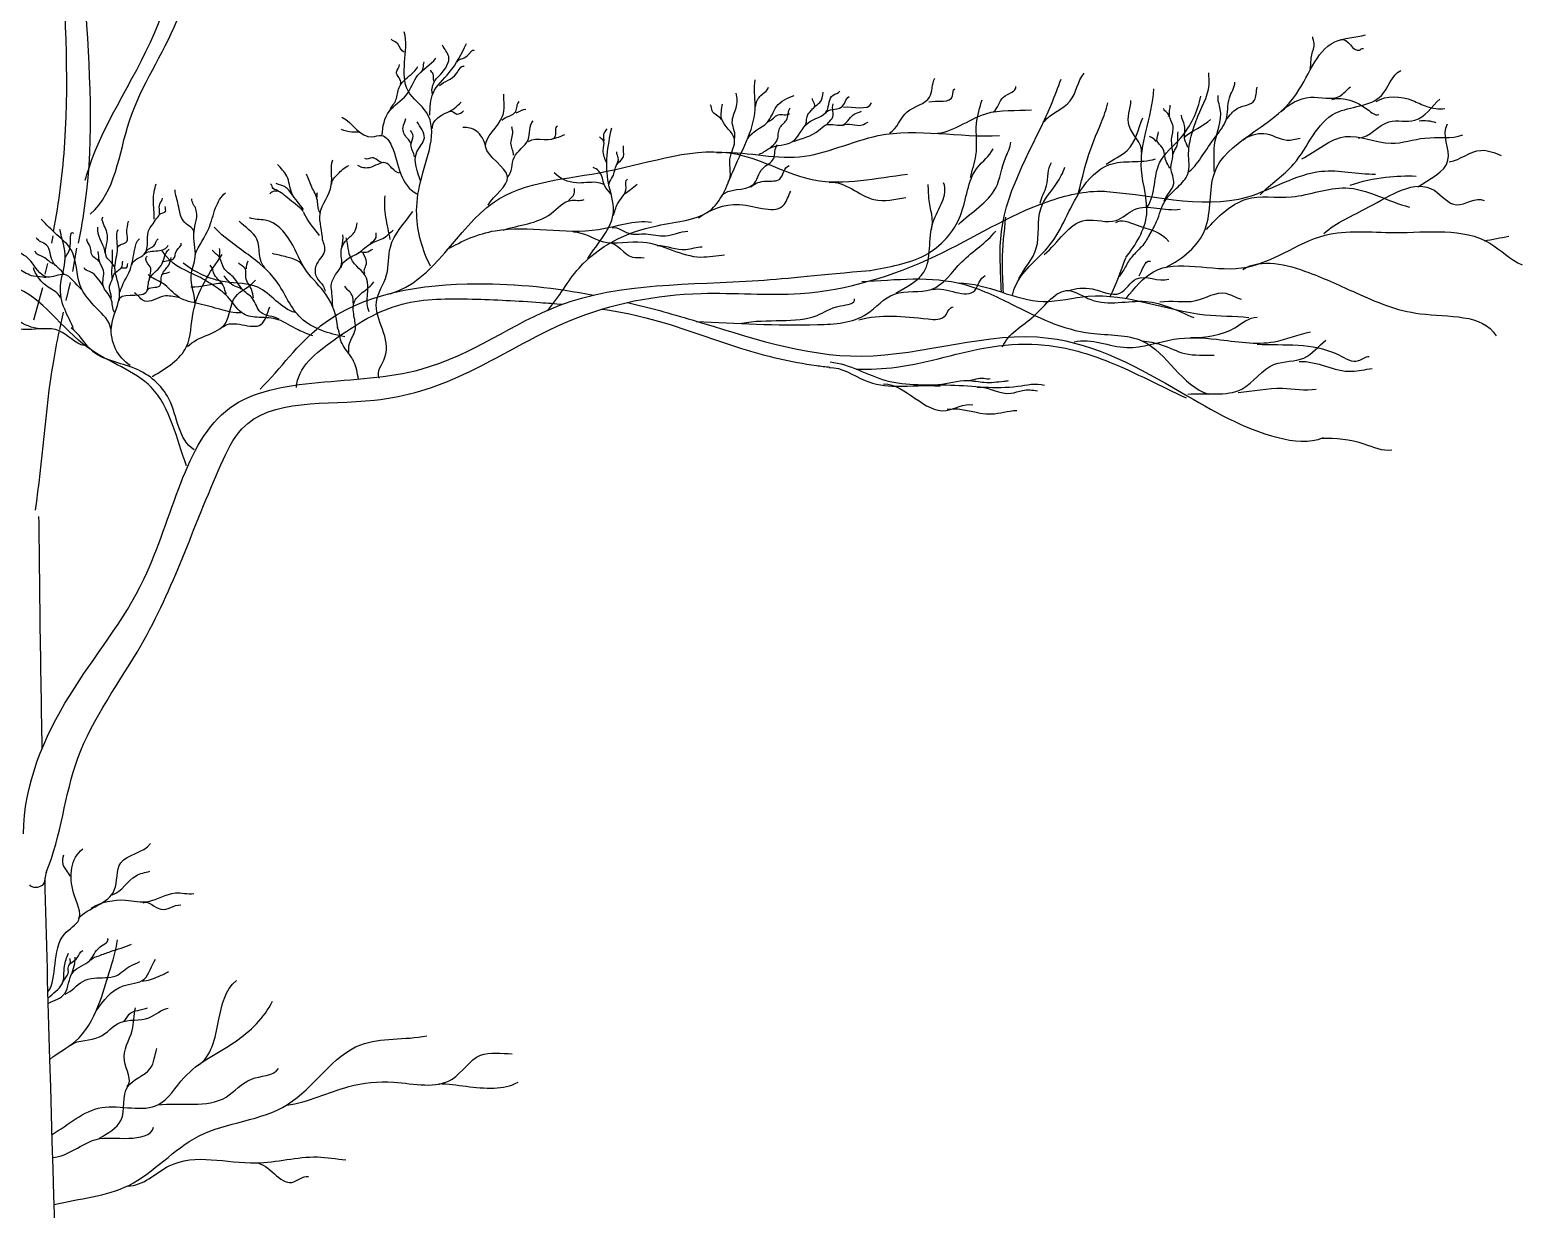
# Model space of a CAD drawing. Header units: millimetres. Extents: x 61831 to 121408, y 302 to 24841.
# Drawn here: x 99054 to 100884, y 16742 to 18189 of the extents above; entities that cross this region are included whole.
import ezdxf

# ---------------------------------------------------------------- set-up
doc = ezdxf.new("R2010")
doc.units = ezdxf.units.MM

# ---------------------------------------------------------------- blocks, each defined once
blk = doc.blocks.new('A$C61CF0075')
at = {"color": 72}
for p, q in [((1788, 3944.5), (1786.4, 3935.5)), ((1812.8, 3900.9), (1817.6, 3929.6)), ((1781.6, 3910.7), (1778.4, 3897.4)), ((1775.2, 3880.9), (1764.3, 3840.9)), ((1804.5, 3865.2), (1809.8, 3887.3)), ((1796.5, 3829.5), (1801, 3851))]:
    blk.add_line(p, q, dxfattribs=at)
at = {"color": 46}
for points, knots in [([(1788.9, 3949.9), (1795.8, 3986.1), (1810.9, 4106.4), (1797.8, 4300.6), (1788.4, 4505.2), (1803.8, 4676.9), (1825.9, 4836.5), (1902, 4968.2), (1948.2, 5095.7), (1927.5, 5207.2), (2011.1, 5275.2), (2102.5, 5299.8), (2154.9, 5387.7), (2181.5, 5470.6), (2233.5, 5500.6), (2256.9, 5506.1)], [0.1620426, 0.1620426, 0.1620426, 0.1620426, 0.2135281, 0.3309947, 0.4331658, 0.4991803, 0.5723292, 0.6554691, 0.709147, 0.761061, 0.796672, 0.846906, 0.8892534, 0.9322249, 0.9658864, 0.9658864, 0.9658864, 0.9658864]), ([(1819.6, 3935.4), (1822.8, 3951.8), (1840.1, 4049.9), (1818.2, 4375.9), (1796.3, 4771), (1962.9, 5063.9), (1936.4, 5218.8), (2004.7, 5254.7), (2026, 5270.9)], [0.1546887, 0.1546887, 0.1546887, 0.1546887, 0.1781724, 0.2945806, 0.6100233, 0.701608, 0.7600718, 0.7974916, 0.7974916, 0.7974916, 0.7974916]), ([(1827.9, 4013), (1829.2, 4017.7), (1848.9, 4084), (1942.9, 4209), (1960.3, 4492.7), (2252.6, 4626.7), (2355.3, 4814.6), (2431.3, 4861.1)], [0.1369329, 0.1369329, 0.1369329, 0.1369329, 0.1438395, 0.2359644, 0.347368, 0.5096642, 0.6342335, 0.6342335, 0.6342335, 0.6342335]), ([(1752.2, 3210.7), (1752.2, 3270.4), (1801, 3385.5), (1924.3, 3528), (1964.9, 3790.2), (2237.2, 3746.9), (2419.4, 3890.3), (2609.5, 3882.5), (2729.4, 3897), (2791, 3902.1)], [0, 0, 0, 0, 0.0833927, 0.1627463, 0.271602, 0.3834397, 0.4705977, 0.5850948, 0.6374995, 0.6374995, 0.6374995, 0.6374995]), ([(1766.7, 3607.7), (1775.9, 3667.8), (1779.3, 3742), (1793.4, 3814.9), (1796.1, 3827.8)], [0, 0, 0, 0, 0.0850764, 0.1034835, 0.1034835, 0.1034835, 0.1034835]), ([(1775.1, 3315.6), (1774.1, 3371.1), (1772.5, 3466), (1771.6, 3560.6), (1771.1, 3600)], [1.5449785, 1.5449785, 1.5449785, 1.5449785, 1.6225281, 1.6778415, 1.6778415, 1.6778415, 1.6778415]), ([(1796.3, 1576.4), (1796.3, 1579), (1797.6, 1675), (1812.2, 2127.3), (1791.9, 2651), (1780.3, 3082.3), (1778.5, 3156.7)], [0.7345625, 0.7345625, 0.7345625, 0.7345625, 0.7382272, 0.8687991, 1.3669181, 1.4709186, 1.4709186, 1.4709186, 1.4709186])]:
    blk.add_open_spline(points, degree=3, knots=knots, dxfattribs=at)
for points, start_tangent, end_tangent in [([(1834, 3971.2), (1882.1, 4085.6), (1940.1, 4208.3), (1970, 4326), (1999.9, 4427.2), (2092.8, 4530), (2205.6, 4616.2), (2278.5, 4692.5), (2351.5, 4777), (2388, 4821.8), (2432.8, 4853.3), (2567.2, 4884.8), (2630.2, 4901.4)], (0.757135, 0.653258), (0.999941, 0.010876)), ([(1780, 3163.4), (1818.8, 3303.6), (1896.4, 3442.1), (1994.2, 3663.5), (2020.1, 3707.8), (2182.6, 3742.9), (2291.5, 3774.3), (2422.6, 3840.7), (2583.3, 3873.9), (2705.1, 3873.9), (2871.3, 3920.1), (3007.9, 3986.5), (3078.1, 3999.4)], (0.382257, 0.924056), (0.999511, -0.031277))]:
    blk.add_spline(points, degree=3, dxfattribs=dict(at, start_tangent=start_tangent, end_tangent=end_tangent))
at = {"color": 72}
for points, start_tangent, end_tangent in [([(2251.4, 3907.2), (2234.4, 3970.7), (2239.1, 4010.9), (2246.5, 4096), (2223.9, 4122.6), (2219.1, 4194.9)], (-0.458329, 0.888782), (-0.263227, 0.964734)), ([(2219, 4170.2), (2211.1, 4180.2), (2203, 4186)], (-0.962274, 0.272084), (-0.698161, 0.71594)), ([(2253.5, 4119.4), (2256.8, 4134.9), (2264, 4143.2), (2273.7, 4164.7), (2266.2, 4178.6)], (-0.201912, 0.979404), (-0.399335, 0.916805)), ([(2283.9, 4157.8), (2296.5, 4165.4), (2305, 4172.1)], (0.320093, 0.947386), (0.819048, -0.573725)), ([(3153.7, 3906.3), (3201.5, 3952.7), (3212.9, 4021.6), (3310.3, 4114.2), (3360.5, 4182.5), (3398.5, 4191.1)], (0.904805, 0.425826), (0.969082, 0.24674)), ([(3330.5, 4149.9), (3332.4, 4166.7), (3335.3, 4180.8), (3333.5, 4188.9)], (0.188789, 0.982018), (-0.097209, 0.995264)), ([(3368, 4185.7), (3390.8, 4172.6), (3395.7, 4174.7)], (0.960922, 0.27682), (0.996148, -0.087683)), ([(2192, 4068.6), (2200.5, 4097.3), (2221.8, 4117.7), (2235.8, 4141.6), (2257.8, 4162.5)], (0.068764, 0.997633), (0.579837, 0.814732)), ([(2239, 4144.5), (2243.6, 4158.1)], (0.810599, 0.585602), (0.284775, 0.958594)), ([(2202, 4099.7), (2209, 4111.4), (2212.8, 4126.6), (2227.5, 4142.8), (2235.7, 4152.3)], (0.450145, 0.892956), (0.429125, 0.903245)), ([(2214.5, 4131.5), (2209.6, 4145.5), (2213.5, 4154.7)], (0.432287, 0.901736), (0.009663, 0.999953)), ([(2255.3, 4134.6), (2254.8, 4142.9), (2251.5, 4148)], (-0.261176, 0.965291), (-0.25611, 0.966648)), ([(2262.3, 4128.9), (2283.3, 4143.8), (2292.6, 4152.8)], (0.710264, 0.703935), (0.94249, -0.334234)), ([(2814.4, 4070.4), (2836.1, 4096.8), (2863.5, 4114.7), (2870.1, 4138.3)], (0.866521, 0.499141), (0.507265, 0.86179)), ([(3004, 4084.7), (3036, 4110.2), (3053.1, 4144.1)], (0.59962, 0.800285), (0.651025, 0.759056)), ([(3133.1, 3944.8), (3142.1, 3962.2), (3152.6, 3987.7), (3168.4, 4004.9), (3180.4, 4020.7), (3181.3, 4045.9), (3185.2, 4069.6), (3192.8, 4091.5), (3206.6, 4135.6), (3206.3, 4144.5)], (0.445012, 0.895524), (0.111872, 0.993723)), ([(3269.1, 3995), (3310.3, 4032.8), (3361.8, 4095.4), (3417.8, 4116.9), (3441.6, 4147.5)], (0.687976, 0.725734), (0.899367, 0.437195)), ([(2395.3, 3853.1), (2433.6, 3905.1), (2529.3, 3957), (2596.3, 3977.5), (2623.7, 4026.7), (2649.7, 4104.6), (2649.7, 4136.1)], (0.646783, 0.762674), (0.207276, 0.978282)), ([(2624.2, 4063.3), (2621.6, 4084), (2626.2, 4101.6), (2626.2, 4119.8)], (0.34548, 0.938426), (-0.30993, 0.95076)), ([(2649.9, 4103.1), (2655.5, 4115.8), (2666.1, 4126.9)], (0.186213, 0.982509), (0.300684, 0.953724)), ([(2654.5, 4045), (2666.8, 4051.9), (2695.5, 4060.4), (2714.7, 4083.3), (2737.6, 4098.2), (2745.1, 4117.4), (2753.6, 4122.2)], (0.973078, 0.230478), (0.544094, 0.839024)), ([(2722.2, 4102.5), (2729.1, 4108.3), (2733, 4120.9)], (0.581936, 0.813234), (0.189483, 0.981884)), ([(2862.6, 4109.1), (2891.8, 4116.6), (2894.6, 4125.1)], (0.977667, 0.210159), (0.927305, 0.374307)), ([(2941.8, 4096.8), (2954.1, 4114.7), (2969.2, 4128)], (0.846348, 0.532631), (-0.218758, 0.975779)), ([(3104.3, 3918), (3129.9, 3970.8), (3123.5, 4025.4), (3128.8, 4072.4), (3138.5, 4125.1)], (0.614621, 0.788823), (0.027367, 0.999625)), ([(3182, 4023.7), (3198.1, 4042.8), (3214, 4065.7), (3227.2, 4087), (3231.4, 4113.8), (3238.1, 4133.3)], (0.794337, 0.607477), (0.038116, 0.999273)), ([(3227.9, 4087.6), (3240.7, 4100.7), (3262.2, 4111), (3265.3, 4127.1)], (0.65807, 0.752956), (0.248158, 0.96872)), ([(3295, 4097.2), (3330.8, 4114.7), (3366.7, 4116.1), (3379.8, 4127.6)], (0.7352, 0.67785), (0.782015, 0.623259)), ([(2253.7, 4076.5), (2262.2, 4090.9), (2280.8, 4101.2), (2288.8, 4108.5)], (-0.127706, 0.991812), (0.784837, 0.619702)), ([(2321.9, 3982.2), (2345.8, 4016.7), (2318.9, 4054.1), (2339.8, 4091.5), (2341.3, 4118.5)], (0.503392, 0.864058), (0.030741, 0.999527)), ([(2338.7, 4086.5), (2355.9, 4097.3), (2360.3, 4109.4)], (0.707331, 0.706882), (0.810808, 0.585312)), ([(2608.5, 4087.5), (2596.9, 4098.1), (2594.9, 4105.2)], (-0.574052, 0.818819), (-0.658641, 0.752457)), ([(2616.6, 4010.8), (2618.6, 4038.5), (2624.2, 4063.3), (2608.5, 4088.5), (2609.5, 4106.2)], (0.562446, 0.826834), (0.115766, 0.993277)), ([(2641, 4064), (2664.3, 4083.6), (2675.9, 4103.3), (2697.4, 4116.7)], (0.392834, 0.919609), (0.954523, 0.298138)), ([(2668.1, 4052.7), (2676.8, 4062.6), (2679.5, 4076.4), (2687.9, 4086.6), (2692.7, 4101.6)], (0.752808, 0.65824), (0.646627, 0.762806)), ([(2711.6, 4081.5), (2714.3, 4093.5), (2722.5, 4106.8), (2719.8, 4113.1)], (0.389582, 0.920992), (0.311081, 0.950384)), ([(2736.5, 4095), (2755.2, 4102.5), (2764.8, 4115.8)], (0.325126, 0.945671), (0.821198, 0.570644)), ([(2738.1, 4081.2), (2744, 4088.7), (2745.1, 4106.8)], (0.384774, 0.923011), (0.266922, 0.963718)), ([(2757.8, 4102.5), (2792.5, 4107.8)], (0.984803, 0.173676), (0.375953, 0.926639)), ([(2913.9, 4016), (2920.5, 4043.3), (2921.2, 4082.3), (2927.9, 4111.7)], (0.176905, 0.984228), (0.267939, 0.963436)), ([(3045.8, 3996.5), (3057.1, 4039), (3074.1, 4083.4), (3082.1, 4107.7)], (0.287967, 0.95764), (0.181987, 0.983301)), ([(3123.4, 4046.7), (3108.3, 4079.7), (3110.6, 4110.8)], (0.170998, 0.985271), (0.045946, 0.998944)), ([(3131, 3980.7), (3145.8, 4034.2), (3171.9, 4065), (3196.4, 4116.1)], (0.560837, 0.827926), (0.216851, 0.976205)), ([(3156.6, 4091.2), (3150.7, 4100.7)], (0.441061, 0.897477), (-0.282115, 0.95938)), ([(3151.2, 3987.2), (3163.1, 4008.7), (3159.7, 4028.1), (3161.9, 4042.4), (3160.5, 4063.5), (3162.2, 4079.1), (3157.9, 4091.7), (3158.8, 4104.9)], (0.315294, 0.948994), (0.027223, 0.999629)), ([(3212.6, 4023.4), (3213, 4055.7), (3220.2, 4100.2), (3217.7, 4116.7)], (0.075859, 0.997119), (0.199794, 0.979838)), ([(3356.9, 4112.1), (3400.9, 4099.6), (3414.6, 4093.5)], (0.976445, 0.215768), (0.938973, 0.343991)), ([(3389.8, 4064.6), (3427.1, 4084.4), (3458.8, 4086.4), (3489.5, 4112.5)], (0.998435, 0.055932), (0.735629, 0.677385)), ([(3411.2, 4109.5), (3456, 4110.7), (3473.6, 4103.2), (3495.5, 4100.7)], (0.840653, 0.541575), (0.990866, 0.134848)), ([(2142.5, 4090.2), (2179.6, 4066.1), (2191.6, 4067.8), (2203.7, 4054.9), (2214.9, 4020.4), (2234.7, 3996.3)], (0.904046, -0.427435), (0.906263, -0.422713)), ([(2227.8, 4056.6), (2223, 4064), (2217.7, 4077.8), (2220.9, 4088.7)], (-0.011237, 0.999937), (0.045928, 0.998945)), ([(2239.3, 4011.4), (2234.6, 4047.5), (2243.8, 4064.7), (2235.1, 4084.6)], (-0.300643, 0.953737), (-0.475049, 0.879959)), ([(2275, 4097.6), (2283.8, 4094.1), (2292, 4097.9)], (0.968841, 0.247684), (0.827094, 0.562063)), ([(2345.7, 4016.7), (2353.9, 4040.8), (2371.1, 4062.4), (2377.4, 4085.9)], (0.767677, 0.640837), (0.701828, 0.712346)), ([(2356.5, 4095.4), (2368.5, 4099.9)], (0.938921, 0.344134), (0.992482, -0.122394)), ([(2666.1, 4085), (2677.7, 4093), (2691.8, 4094.6)], (0.978874, 0.204466), (0.783956, 0.620816)), ([(2697.1, 4060.4), (2727.5, 4073.8), (2736.5, 4080.7), (2758.4, 4081.2), (2771.7, 4094.5), (2780.2, 4097.7)], (0.923039, 0.384706), (0.803738, 0.594984)), ([(2756.8, 4080.1), (2780.7, 4080.7), (2788.2, 4083.9)], (0.829107, 0.559089), (0.970161, 0.242463)), ([(2868.9, 4070.3), (2932.4, 4094.5), (2988.4, 4099.1)], (0.999969, -0.007878), (0.99775, 0.067039)), ([(3080.2, 4032.4), (3106.1, 4049.4), (3125.2, 4089.6)], (0.781843, 0.623475), (0.38275, 0.923852)), ([(3180.2, 4053), (3176.8, 4062.3), (3176.3, 4080.1), (3172.6, 4092.5)], (-0.187607, 0.982244), (0.004213, 0.999991)), ([(3175.7, 4065.8), (3208.2, 4087.2)], (0.777914, 0.628371), (0.761134, 0.648594)), ([(3464.3, 4085.8), (3484.4, 4083.5)], (0.995175, 0.09812), (0.912319, -0.409479)), ([(2163.9, 4071.6), (2154.8, 4072), (2142, 4074.9)], (-0.984792, 0.173735), (-0.958318, 0.285703)), ([(2231.7, 4041.7), (2227.4, 4056.3), (2230, 4067.3), (2227, 4073.9)], (-0.003831, 0.999993), (-0.453845, 0.891081)), ([(2319, 4055.4), (2307.6, 4073.2), (2291.1, 4077.7)], (-0.321191, 0.947014), (-0.99881, -0.048765)), ([(2353.3, 4043.4), (2350.1, 4058.6), (2352, 4074.5), (2351.4, 4078.9)], (-0.048459, 0.998825), (0.359874, 0.933001)), ([(2371.7, 4060.5), (2404.8, 4067.5), (2407.3, 4079.6)], (0.769136, 0.639086), (0.889875, 0.456204)), ([(2400.3, 4063.1), (2416.2, 4068.8)], (0.927697, 0.373334), (0.913882, 0.405979)), ([(2444.3, 3916.6), (2475.9, 3975.2), (2469.7, 4009.1), (2473.6, 4077)], (0.521026, 0.853541), (0.211111, 0.977462)), ([(2467.3, 4034.4), (2463.2, 4049.4), (2463.6, 4060.9), (2458.6, 4066.2)], (-0.379463, 0.925207), (-0.642428, 0.766346)), ([(2463.9, 4060), (2463.9, 4068.4), (2468.2, 4075.9)], (0.380363, 0.924837), (0.632155, 0.774842)), ([(2602, 4046.7), (2703.9, 4041.5), (2800.6, 4067.6), (2949.5, 4067.6)], (0.996867, 0.079097), (0.998528, 0.054237)), ([(3141.7, 4060.5), (3133.5, 4066.5)], (-0.705068, 0.709139), (-0.931638, 0.363387)), ([(3158.3, 4027.6), (3153.6, 4036.4), (3149.1, 4052.7), (3142.5, 4061.7), (3144.3, 4072.3)], (-0.415733, 0.909487), (-0.07039, 0.99752)), ([(3162.9, 4045.4), (3166.3, 4053.3), (3168.4, 4072.1)], (-0.128492, 0.991711), (0.097364, 0.995249)), ([(3248.1, 4062.6), (3273.5, 4070.3), (3301.8, 4062.2), (3318.3, 4064.4)], (0.845655, 0.533729), (0.977095, 0.212803)), ([(3320.3, 4039.1), (3373.3, 4066.4), (3429.7, 4058.2), (3471.1, 4064.6), (3517.8, 4068.6)], (0.893244, 0.449572), (0.933918, 0.357487)), ([(3462.6, 4004.6), (3499.5, 4037.4), (3499, 4081.9)], (0.820683, 0.571384), (0.526185, 0.85037)), ([(2202, 3873.6), (2328.7, 3985.5), (2467.8, 4023.8), (2627.8, 4044.7), (2721.7, 4013.4), (2836.5, 4020.3)], (0.961102, 0.276192), (0.99284, 0.119451)), ([(2470.4, 4007.9), (2474.8, 4017), (2480.1, 4032.2), (2487.9, 4041.6), (2488.2, 4055)], (0, 1), (0.215647, 0.976471)), ([(2479.2, 4031), (2481.7, 4040.4), (2479.8, 4047.8)], (0.452246, 0.891893), (0.205968, 0.978559)), ([(2608, 3993.1), (2646.9, 4007.3), (2659, 4027.4), (2672.1, 4039.1), (2677.2, 4056.2)], (0.556956, 0.830542), (0.75645, 0.654051)), ([(2790.4, 3901.9), (2858.1, 3921), (2901.5, 3969.6), (2922.4, 4028.6), (2941.5, 4051.2)], (0.978365, 0.206884), (0.432059, 0.901845)), ([(2899.1, 3958.6), (2944.8, 4003.5), (2956.6, 4040.3), (2963.2, 4059.4)], (0.707251, 0.706962), (0.045455, 0.998966)), ([(3501.1, 4035.4), (3539.7, 4049.5), (3564.9, 4043)], (0.98723, 0.159301), (0.911521, -0.411253)), ([(2095.4, 3976.8), (2081.2, 3996.9), (2075.1, 4017.9), (2063.8, 4032.1)], (-0.489845, 0.871809), (-0.643747, 0.765238)), ([(2119, 3939.5), (2116, 3971.6), (2129.7, 4006.8), (2131.6, 4037.8)], (-0.018408, 0.999831), (0.378543, 0.925584)), ([(2130.3, 4008.2), (2137.5, 4020.1), (2151.2, 4030.9)], (-0.054946, 0.998489), (0.940439, 0.339963)), ([(2213.2, 4021.3), (2195.9, 4034.2), (2176.1, 4028.2), (2162.3, 4030.8)], (-0.978568, 0.205924), (-0.84811, 0.52982)), ([(2193.3, 4034.2), (2179.6, 4040.3), (2170.9, 4039.4)], (-0.996839, 0.079453), (-0.804345, 0.594162)), ([(2472.6, 3996.1), (2464.8, 4006.3), (2462, 4016.6), (2450.8, 4028.5)], (-0.530067, 0.847956), (-0.968816, 0.247781)), ([(2644.4, 4004.7), (2663.1, 4011.8), (2679.7, 4014.3), (2691.3, 4031)], (0.714384, 0.699754), (0.947013, 0.321197)), ([(2965.1, 3871.8), (2969.6, 3884.6), (3010.8, 3933), (3048.8, 4000.2), (3084.2, 4032), (3140.6, 4038.9)], (0.231047, 0.972943), (0.95617, 0.292812)), ([(2973.1, 3892.2), (2994.5, 3929.5), (2999.9, 3977.9), (3019.3, 4008.8), (3029.5, 4028.9)], (0.474194, 0.88042), (0.29962, 0.954058)), ([(2999.4, 3984.6), (3007.1, 4006.2), (3013, 4034.7)], (0.134111, 0.990966), (0.538505, 0.842622)), ([(2115.9, 3973.1), (2112.6, 3987.9), (2105.7, 4004.5), (2099.2, 4020.3)], (-0.613066, 0.790032), (-0.444059, 0.895997)), ([(2463.9, 4007.6), (2454.8, 4010.1), (2430.5, 4009.5), (2403, 4021.9)], (-0.868662, 0.495405), (-0.680547, 0.732704)), ([(2475.2, 3969.2), (2480.8, 3983.9), (2491.2, 4003.9), (2492.9, 4014.3)], (0.470896, 0.882189), (0.909967, 0.41468)), ([(2740.5, 4010.1), (2795.3, 3989.2), (2834.5, 3991.8)], (0.992594, 0.121482), (0.985678, 0.168641)), ([(2822.4, 3874.5), (2856.4, 3900), (2868.1, 3961.7), (2880.8, 4009.5)], (0.871668, 0.490096), (-0.388253, 0.921553)), ([(3069.6, 3999.5), (3253.9, 3992.5), (3344.4, 4023.8), (3410.5, 4020.3)], (0.999407, -0.034447), (0.999973, -0.007302)), ([(3347, 3947.4), (3402.4, 3980), (3482.4, 4000.5), (3510, 3982.6), (3543.9, 3988)], (0.750958, 0.66035), (0.896153, -0.443745)), ([(3379.5, 4006.6), (3423.2, 4016.4), (3460.3, 4017.8)], (0.930156, 0.367165), (0.997406, -0.071976)), ([(1912.5, 3965), (1911.5, 3988.1), (1914.9, 4008.3)], (0.042994, 0.999075), (0.33372, 0.942672)), ([(1913.3, 3962.4), (1918.1, 3969.1), (1919.2, 3983.5), (1922.5, 3991)], (0.094857, 0.995491), (-0.028179, 0.999603)), ([(1961.2, 3947.5), (1949.9, 3961.1), (1942, 3982.7), (1938.1, 4000.9)], (0.206739, 0.978396), (-0.039206, 0.999231)), ([(1962.7, 3921.7), (1979.4, 3953.7), (1987.7, 3978.8), (2000, 3997.5)], (0.356135, 0.934435), (0.771095, 0.63672)), ([(2095.1, 3975), (2075.6, 3991.5), (2059.9, 3999.5), (2054.3, 3996.1)], (-0.666238, 0.745739), (-0.500275, -0.865866)), ([(2065.4, 3998.8), (2058.5, 4002.7), (2055.1, 4008.3)], (-0.595529, 0.803334), (-0.821535, 0.570158)), ([(2081.9, 3994.7), (2072.9, 4004.6), (2062, 4008.7)], (-0.581166, 0.813785), (-0.915974, 0.401238)), ([(2112.2, 3991.8), (2112.9, 3997.9)], (0.082997, 0.99655), (0.539379, 0.842063)), ([(2201.9, 3939.9), (2196.6, 3967.4), (2195.8, 3993.7)], (-0.160673, 0.987008), (0.135045, 0.99084)), ([(2420.5, 3987.3), (2428.1, 3998.3), (2428.1, 4002.6)], (0.615305, 0.788289), (0.137267, 0.990534)), ([(2489.9, 3996.7), (2496.8, 4001.6), (2504.7, 4008.1)], (0.789799, 0.613366), (0.802127, 0.597154)), ([(2579.9, 3966.6), (2630.5, 3983), (2685.2, 3983), (2693.4, 3999.4)], (0.826911, 0.562332), (0.514674, 0.857386)), ([(2866, 3952.1), (2862.8, 3990.4), (2861.7, 4007.4)], (0.275376, 0.961337), (-0.138764, 0.990325)), ([(3203.3, 3952.5), (3251.8, 3989.5), (3307.7, 3992.5), (3373.7, 4003.5), (3452.4, 3979.9)], (0.670398, 0.742002), (0.971101, -0.238669)), ([(1919.2, 3970.6), (1925.9, 3973.9), (1925.9, 3980.6)], (0.141476, 0.989942), (-0.051682, 0.998664)), ([(1962.7, 3859.8), (1957.7, 3895.7), (1962.7, 3918.8), (1961.2, 3949.3), (1963.6, 3977.3), (1958.7, 3990.1)], (0.006293, 0.99998), (0.075581, 0.99714)), ([(2188.5, 3770.1), (2195.4, 3795.5), (2185, 3863.4), (2197.5, 3896.6), (2202.1, 3930.8), (2229.5, 3974.6)], (-0.469074, 0.883159), (0.555826, 0.831299)), ([(2340.5, 3951.6), (2399.2, 3972), (2423, 3988.1), (2440, 3989)], (0.945877, 0.324527), (0.941252, 0.337705)), ([(3004.2, 3921.8), (3055.3, 3963.7), (3092.4, 3963.5), (3115.1, 3976.9), (3170.8, 3977.2)], (0.782026, 0.623246), (0.988247, 0.152864)), ([(1822.9, 3879.2), (1801.9, 3897), (1781.6, 3893.8), (1758, 3916.7), (1734.5, 3932), (1724.3, 3955.5)], (-0.791589, 0.611054), (-0.041665, 0.999132)), ([(1859.2, 3830.2), (1842, 3855.6), (1821.7, 3883.6), (1810.8, 3926.9), (1793, 3946), (1773.9, 3965.1)], (-0.1367, 0.990612), (-0.684102, 0.729386)), ([(1852.5, 3922.5), (1843.3, 3951.1), (1843.3, 3955.3)], (-0.022482, 0.999747), (-0.034463, 0.999406)), ([(1864.1, 3905.5), (1854.1, 3918.6), (1855.2, 3943.3), (1850.2, 3959.2), (1849.8, 3967.3)], (-0.266445, 0.96385), (0.894504, 0.44706)), ([(1867.6, 3929.8), (1878.8, 3937.6), (1878.8, 3948.8), (1880.7, 3962.6)], (0.095121, 0.995466), (0.054013, 0.99854)), ([(1884.8, 3909), (1900.2, 3922), (1907.5, 3954.8), (1913, 3963.9)], (0.17357, 0.984822), (-0.058746, 0.998273)), ([(2146.2, 3820.6), (2092.6, 3843.5), (2062.1, 3889.2), (2027.6, 3921.5), (1986, 3955.4)], (-0.979417, 0.201849), (-0.669114, 0.74316)), ([(2048.4, 3905.5), (2038.4, 3940.4), (2016.6, 3962.6)], (-0.769136, 0.639085), (-0.682815, 0.730592)), ([(2137.5, 3831.5), (2123.5, 3872.3), (2099.3, 3901.3), (2079.7, 3937.7), (2048.6, 3963.8), (2029.4, 3966.8)], (-0.094304, 0.995543), (-0.911336, 0.411664)), ([(2129.6, 3883.8), (2134.9, 3897.1), (2141.8, 3907.8), (2141.9, 3927), (2150.2, 3941.2), (2159.1, 3951.1), (2161.6, 3960.7)], (0.158264, 0.987397), (0.268963, 0.963151)), ([(2271.5, 3927.8), (2330.5, 3950.9), (2457.5, 3952.4), (2522.6, 3961.5)], (0.863097, 0.505038), (0.991243, -0.132047)), ([(2474.4, 3954.5), (2494.5, 3947.8), (2515.4, 3947), (2539.6, 3944.5), (2567.1, 3950.3)], (0.984376, 0.176079), (0.999778, 0.021049)), ([(3092.1, 3960.9), (3116.9, 3958.1), (3157, 3937.7)], (0.789531, 0.61371), (0.585486, -0.810682)), ([(1952.2, 3662.2), (1908.8, 3758.7), (1831.5, 3807), (1739.8, 3881.8), (1669.9, 3893.8), (1558.8, 3942.1), (1525.1, 3942.1)], (-0.351262, 0.936277), (-0.840407, 0.541956)), ([(1801.9, 3897.6), (1787.9, 3912.9), (1780.3, 3933.3), (1768.2, 3942.2)], (-0.508156, 0.861265), (-0.34307, 0.93931)), ([(1813.4, 3829.5), (1802.6, 3854.4), (1797.5, 3883), (1803.2, 3917.3), (1796.8, 3952.3)], (-0.248288, 0.968686), (-0.196204, 0.980563)), ([(1803.2, 3914.8), (1808.9, 3928.8), (1813.4, 3947.9)], (-0.072047, 0.997401), (0.813858, -0.581064)), ([(1844.8, 3913.2), (1837.1, 3919.4), (1833.2, 3933.3), (1830.1, 3941)], (-0.549014, 0.835813), (0.371537, 0.928418)), ([(1882.8, 3785.6), (1859.9, 3832.7), (1870, 3874.7), (1864.3, 3905.9), (1867.5, 3929.4), (1868.1, 3952.3)], (-0.85259, 0.52258), (0.419212, 0.907888)), ([(1870.7, 3875.4), (1882.8, 3902.7), (1888.5, 3928.2), (1894.2, 3940.9)], (0.202855, 0.979209), (0.756317, 0.654205)), ([(1902, 3924.8), (1912, 3932.5), (1917.4, 3941)], (0.363685, 0.931522), (0.766339, 0.642437)), ([(2141.8, 3905.9), (2148.6, 3915.5), (2163.4, 3923.9), (2178.4, 3935.2), (2195, 3942.6), (2205.6, 3951.5)], (0.030128, 0.999546), (0.80727, 0.590183)), ([(2142.4, 3931.2), (2143.8, 3945.7)], (0.26804, 0.963408), (-0.160754, 0.986994)), ([(2176.3, 3851.2), (2172.7, 3892.8), (2153.9, 3916.6), (2147.7, 3942.2)], (-0.463184, 0.886262), (-0.329792, 0.944054)), ([(2177.8, 3934.7), (2184.6, 3942.5), (2184.7, 3948.3)], (0.563113, 0.82638), (0.225957, 0.974137)), ([(2426.9, 3949.5), (2461.9, 3937.8), (2512, 3937), (2583, 3918.6), (2612.2, 3921.1)], (0.999928, -0.012032), (0.999498, 0.031691)), ([(2469.6, 3935.9), (2499, 3918.6), (2513.5, 3917.5)], (0.998808, 0.04881), (0.984568, -0.175001)), ([(2577.3, 3839.3), (2726.2, 3835.6), (2786.5, 3848.7), (2820.4, 3873.2), (2865.6, 3878.9), (2903.3, 3912.8), (2944.7, 3950.5)], (0.999212, -0.039683), (0.614119, 0.789213)), ([(3133, 3944.9), (3128.8, 3938.1), (3117.5, 3925), (3107.5, 3913), (3099.6, 3899.6), (3096.3, 3894.5)], (-0.625098, -0.780546), (-0.374069, -0.927401)), ([(1788.6, 3910.3), (1776.5, 3918.6), (1766.3, 3925.6)], (-0.949569, 0.313558), (-0.200485, 0.979697)), ([(1863.7, 3850.3), (1859.5, 3867.3), (1849.8, 3883.5), (1850.2, 3902), (1845.2, 3913.6), (1843.6, 3925.2)], (-0.504747, 0.863267), (-0.298394, 0.954443)), ([(1861, 3892.8), (1860.6, 3902), (1861.4, 3915.9), (1861.4, 3927.5)], (-0.12325, 0.992376), (0.178957, 0.983857)), ([(1869.7, 3865.2), (1902.2, 3875), (1906.1, 3890.3), (1920.8, 3908), (1930.7, 3928.1)], (-0.11048, 0.993878), (0.785637, 0.618687)), ([(1900.3, 3921.8), (1916.9, 3926.2), (1929.7, 3933.1)], (0.545166, 0.838328), (0.437069, 0.899428)), ([(1906.5, 3891.6), (1908.1, 3905), (1902.2, 3915.8), (1903.6, 3919.8)], (0.055886, 0.998437), (0.469774, 0.882787)), ([(1921.8, 3910.4), (1935.6, 3915.8), (1940, 3926.7), (1945.4, 3935.5)], (0.181927, 0.983312), (-0.345846, 0.938291)), ([(2107, 3821.7), (2089, 3829.1), (2064.4, 3841.7), (2041.2, 3844.5), (2021.9, 3848.7), (2004.8, 3867.4), (1986.5, 3882.8), (1966.5, 3894.6), (1927.4, 3919.2), (1921.8, 3926.2)], (-0.919511, 0.393065), (-0.729611, 0.683863)), ([(1922.4, 3897.2), (1930.2, 3908.5), (1933.1, 3917.8)], (0.201029, 0.979585), (0.182163, 0.983268)), ([(2065.8, 3842.2), (2042.8, 3850.8), (2032.9, 3867.8), (2021.9, 3877.3), (2009.3, 3894.2), (1997.8, 3905), (1992.9, 3917.3), (1983.7, 3926.8)], (-0.855446, 0.517891), (-0.669007, 0.743256)), ([(1994.3, 3917.9), (1992.6, 3928.9)], (-0.917769, 0.397114), (-0.407438, 0.913233)), ([(2095.5, 3906.1), (2075.3, 3918.6), (2057.6, 3922.9)], (-0.312518, 0.949912), (-0.956155, 0.292863)), ([(2163.2, 3924.2), (2172.6, 3924.4), (2180.5, 3928.3)], (0.889425, 0.457082), (0.934937, 0.354813)), ([(2170.7, 3898.3), (2172.9, 3911.8), (2168.5, 3924.7)], (-0.432325, 0.901718), (-0.217592, 0.97604)), ([(2529.5, 3932.8), (2564.6, 3927.8), (2584.7, 3931.1)], (0.999931, 0.011744), (0.999693, -0.024786)), ([(3247.7, 3903.1), (3328.7, 3899.5), (3386.9, 3874.5), (3465.4, 3849), (3558.5, 3821.9)], (0.836281, 0.548302), (0.519553, -0.854438)), ([(1779.7, 3893.2), (1764.4, 3895.1), (1747.2, 3903.3)], (-0.964794, 0.263007), (-0.842381, 0.538882)), ([(1797.5, 3869), (1782.2, 3881.7), (1769.5, 3894.4), (1764.4, 3905.3)], (-0.423992, 0.905666), (-0.23081, 0.972999)), ([(1849.8, 3883.1), (1842.9, 3892.8), (1833.2, 3900.9), (1826.7, 3905.5)], (-0.550277, 0.834982), (-0.051216, 0.998688)), ([(1859.9, 3868.8), (1857.5, 3880.4), (1860.3, 3889.7), (1864.5, 3899), (1872.2, 3905.9), (1873.8, 3913.6)], (-0.022232, 0.999753), (0.085443, 0.996343)), ([(1871.5, 3904.4), (1878.4, 3905.5), (1879.9, 3910.5)], (-0.032672, 0.999466), (0.10877, 0.994067)), ([(1904, 3877.7), (1919.4, 3883.4), (1922.8, 3897.6), (1931.7, 3900.6)], (0.19476, 0.980851), (0.686182, 0.72743)), ([(2085.3, 3850.3), (2039.4, 3881.4), (1999.6, 3888), (1947.8, 3911)], (-0.963836, 0.266495), (-0.798159, 0.602447)), ([(2001, 3873.4), (1997.6, 3882.7), (1986.5, 3896.6), (1981.2, 3908.5)], (-0.494205, 0.869345), (-0.651726, 0.758454)), ([(2034.2, 3868.3), (2032.1, 3878.1), (2024.9, 3893.4), (2024.1, 3904.5), (2015.9, 3911.4)], (-0.273372, 0.961908), (-0.593336, 0.804955)), ([(2025.5, 3904.1), (2027.8, 3914)], (0.076798, 0.997047), (0.473491, 0.880799)), ([(3120.5, 3895.4), (3134.5, 3913.7)], (0.552989, 0.833188), (0.987573, -0.157163)), ([(2018.7, 3850), (1994.1, 3854.1), (1967.1, 3861.2), (1943.2, 3868.9), (1922.6, 3886.5), (1904.9, 3897.1)], (-0.998608, -0.05274), (-0.677068, 0.735921)), ([(1953.4, 3808.6), (1999.7, 3837.2), (2012, 3869.9), (2036.5, 3890.3)], (0.657148, 0.753762), (0.576857, 0.816845)), ([(1996.2, 3886.2), (1957.5, 3881.4)], (-0.999657, -0.026185), (-1, 0.00009)), ([(2019.2, 3879), (2011.4, 3882.7), (1997.7, 3895.6)], (-0.545342, 0.838213), (-0.719557, 0.694433)), ([(2156.9, 3860.5), (2155, 3872.1), (2146.4, 3883)], (-0.148461, 0.988918), (-0.353387, 0.935477)), ([(2151.3, 3801.3), (2152, 3812.3), (2158.9, 3828.7), (2157.5, 3846.5), (2158.5, 3864.9), (2167.7, 3874.9), (2181.9, 3888.3)], (-0.144005, 0.989577), (0.566619, 0.82398)), ([(2780.3, 3888.4), (2905.5, 3885.1), (2964, 3860.8), (3061.5, 3825), (3124.9, 3815.3), (3206.2, 3750.3)], (0.998412, 0.05634), (0.960367, -0.27874)), ([(2867, 3878.8), (2919.1, 3877.7), (2931.9, 3895.8)], (0.976207, 0.21684), (0.920041, 0.391821)), ([(2899, 3886.8), (3003, 3864), (3058.3, 3870.5), (3201.3, 3847.8), (3255, 3844.5)], (1, 0), (0.994274, -0.10686)), ([(3033.7, 3877.4), (3063, 3879.4), (3096.9, 3874.3), (3117.5, 3891.8), (3157.2, 3891.3)], (0.95205, 0.305942), (0.958676, 0.2845)), ([(1942.4, 3868.9), (1924.1, 3870.5), (1901.1, 3864.4), (1888.2, 3874.7)], (-0.98923, 0.14637), (-0.817135, 0.576446)), ([(2633.1, 3837.3), (2725.6, 3846.9), (2754.3, 3858.6), (2771.3, 3867.1)], (0.978191, 0.207706), (-0.331617, 0.943414)), ([(2953.1, 3808.4), (2991.8, 3846.4), (3033.7, 3877.4), (3061.5, 3866.3), (3128.9, 3864), (3187.6, 3844.2)], (0.375358, 0.92688), (0.916931, -0.399045)), ([(3146, 3863.4), (3190, 3865.1), (3226.8, 3874.2), (3245.8, 3866.8)], (0.981765, 0.1901), (0.96721, -0.253979)), ([(1827.1, 3809.8), (1795.7, 3828), (1756.8, 3829.6), (1715.5, 3837.9), (1685.8, 3844.5), (1616.4, 3837.1)], (-0.984441, 0.175714), (-0.997202, -0.074758)), ([(1780.9, 3830.4), (1750.6, 3837.3), (1735.2, 3847.6), (1709.6, 3857.9), (1696, 3857.9)], (-0.995446, -0.095329), (-0.972674, 0.232176)), ([(1997, 3833.1), (2043.3, 3835.8), (2054.2, 3857.6)], (0.752724, 0.658337), (0.356845, 0.934164)), ([(2776.6, 3841.6), (2861.7, 3842.6), (2883, 3846.9), (2892.5, 3857.5)], (0.965683, 0.259723), (1, 0)), ([(3184.4, 3819.7), (3238, 3831.8), (3265.3, 3844.9)], (1, 0), (0.999445, 0.033304)), ([(1961.6, 3682), (1930.3, 3744.6), (1889.4, 3781.4), (1834.9, 3804.5), (1810.4, 3831.8)], (-0.854683, 0.519151), (-0.820155, 0.572142)), ([(3040.8, 3814.6), (3105.5, 3807.5), (3163.1, 3817.6), (3215.7, 3817.6), (3286.5, 3814.6), (3331, 3826.7)], (0.972604, 0.232468), (0.982509, 0.186214)), ([(3124, 3815.6), (3147.8, 3811), (3176.8, 3800.1), (3212.6, 3798)], (0.993958, -0.109765), (0.998846, -0.048033)), ([(3180.2, 3750.1), (3246.5, 3756.6), (3286.7, 3787), (3322.6, 3794.6), (3349.7, 3816.4)], (0.993252, 0.115979), (0.789447, 0.613818)), ([(3265.3, 3811.6), (3365.4, 3798.4), (3389.7, 3791.4), (3402.8, 3796.4)], (0.998323, -0.057885), (0.996434, -0.084371)), ([(2741.8, 3789.9), (2810, 3767.1), (2889.5, 3761.5), (2971.8, 3760), (3004.5, 3761.5)], (0.994857, -0.10129), (0.967641, -0.252332)), ([(3317.1, 3790.3), (3381.3, 3778.3), (3406.3, 3781.6)], (0.997982, 0.063494), (0.997057, 0.076662)), ([(2740.4, 3782.8), (2784.4, 3767.1), (2822.7, 3760), (2876.7, 3760)], (0.998054, 0.062352), (0.993718, -0.111916)), ([(2807.1, 3762.9), (2883.8, 3730.2), (2916.5, 3737.3)], (0.999982, -0.006079), (0.980314, -0.197446)), ([(2874.1, 3762.1), (2910.3, 3767.1), (2930.6, 3764.8), (2954.6, 3766.2), (2960.5, 3767.1)], (0.997523, 0.07034), (0.966271, 0.257528)), ([(2911.2, 3767.1), (2930.2, 3769.8), (2937.9, 3769.3)], (0.996752, 0.080531), (0.935494, 0.353342)), ([(2922, 3758.9), (2963.6, 3751.3), (2977.7, 3754.9), (2995.8, 3754.4)], (0.997224, 0.074465), (0.98559, -0.169154)), ([(3242.1, 3752.3), (3296.5, 3757.7), (3337.8, 3756.6)], (0.997254, 0.074054), (0.980589, 0.196077)), ([(2885.2, 3731.7), (2939.2, 3726), (2970.4, 3730.2)], (0.983245, 0.182288), (1, 0)), ([(3344.5, 3696.4), (3396.4, 3689.3), (3430.5, 3682.1)], (0.999738, 0.02289), (0.985901, 0.167333)), ([(1819.1, 3106.7), (1863.5, 3141.4), (1871.5, 3175.2), (1907.8, 3198.6)], (0.671947, 0.740599), (0.583776, 0.811915)), ([(1809.4, 3158.3), (1800.6, 3173.6), (1801.4, 3184.9)], (-0.374642, 0.92717), (0.295179, 0.955442)), ([(1780.4, 3163.8), (1775, 3147.4), (1760, 3147.9)], (-0.503974, -0.863719), (-0.417189, 0.90882)), ([(1861, 3135.7), (1890.1, 3159.1), (1907, 3164.7)], (0.938654, 0.344861), (0.977821, 0.20944)), ([(1835.2, 3119.6), (1877.2, 3129.3), (1905.4, 3127.7), (1938.4, 3138.1), (1961, 3137.3)], (0.854522, 0.519416), (0.990158, 0.139954)), ([(1898.9, 3126), (1920.7, 3118), (1944.9, 3123.6)], (0.919194, 0.393806), (0.999965, -0.008323)), ([(1801, 3029.5), (1806.9, 3039.3), (1807.2, 3047.6), (1817.9, 3058.3), (1824.7, 3067.5)], (0.351955, 0.936017), (0.894528, 0.447012)), ([(1808, 3049.4), (1809.8, 3054.2), (1809.3, 3058.2)], (0.189227, 0.981933), (0.669355, 0.742943)), ([(1811.9, 3040.2), (1814.9, 3051.5), (1815.5, 3059.2)], (0.286344, 0.958127), (-0.123938, 0.99229)), ([(1834.5, 3056.2), (1844.8, 3061.1), (1858.8, 3066.2), (1884.7, 3075.3)], (0.76613, 0.642686), (0.91387, 0.406006)), ([(1803.3, 3014), (1824.7, 3029.6), (1838.6, 3033.7), (1865.7, 3036.5), (1883.6, 3048.7), (1894.6, 3053.9)], (0.926439, 0.376444), (0.818292, 0.574803)), ([(1841.3, 2993.5), (1874.2, 3024), (1900.1, 3032.3), (1914.2, 3056.9)], (0.590359, 0.80714), (0.595983, 0.802997)), ([(1897.7, 3030.2), (1917.7, 3035.7), (1930.1, 3041.7)], (0.999876, -0.015732), (0.822601, 0.568619)), ([(1966.2, 2926.7), (1991.3, 2981.2), (2013.4, 3030.8)], (0.849342, 0.527843), (0.778252, 0.627953)), ([(1809.9, 2951.3), (1845.3, 2961.4), (1870.6, 2979.1), (1906, 2984.9), (1929.6, 2996.7)], (0.800127, 0.599831), (0.988579, 0.150705)), ([(1879.2, 2900.5), (1875.8, 2932.2), (1885.4, 2969.4), (1889.6, 2997)], (0.707268, 0.706946), (0.242635, 0.970118)), ([(1874.9, 2980.2), (1881.6, 2989.2), (1904.4, 2997.3)], (0.773739, 0.633504), (0.898431, 0.439114)), ([(1845.4, 2837), (1871.6, 2859), (1879.9, 2900.4), (1907.5, 2922.5), (1915.8, 2947.3)], (0.842626, 0.538499), (0.294814, 0.955555)), ([(2075.3, 2877.5), (2151.1, 2900.4), (2206.3, 2905.9), (2277.9, 2909.6), (2312.8, 2939), (2351.4, 2940.8)], (0.990628, 0.136591), (1, 0)), ([(1916.7, 2878), (2000.5, 2887.6), (2031.7, 2909.6), (2064.8, 2922.5)], (0.993032, 0.117842), (0.582872, 0.812564)), ([(2261.4, 2904.1), (2329.4, 2898.6), (2358.7, 2905.9)], (0.999771, -0.021417), (0.852068, 0.523431)), ([(1879.7, 2778.7), (1930.7, 2803.1), (2037.2, 2806.8), (2112.6, 2814.1), (2147.5, 2810.4)], (0.998784, -0.049299), (0.99321, -0.116338)), ([(2037.1, 2806.9), (2081.3, 2782.9), (2101.5, 2790.2)], (0.997359, -0.072624), (0.996387, -0.084925))]:
    blk.add_spline(points, degree=3, dxfattribs=dict(at, start_tangent=start_tangent, end_tangent=end_tangent))
for points, start_tangent in [([(2250.5, 4092.8), (2254.6, 4119.8), (2274.4, 4144.9), (2295.4, 4180.6)], (-0.385158, 0.922851)), ([(2118.6, 3939.9), (2121.2, 3925.7), (2110.9, 3908.2), (2111.8, 3893.3), (2119.7, 3883.2), (2122, 3876.5)], (-0.476858, -0.878981)), ([(3543.8, 3938.4), (3574.1, 3944.2)], (0.961173, 0.275947)), ([(1909.8, 3771.9), (1952.1, 3808.6), (1960.2, 3850.8), (1995.6, 3921.6)], (0.576128, 0.81736))]:
    blk.add_spline(points, degree=3, dxfattribs=dict(at, start_tangent=start_tangent))
for points, knots in [([(2951.6, 3875.6), (2950.9, 3900.7), (2943.8, 3982.4), (2997.8, 4064.2), (3021.1, 4126.7), (3024.9, 4137)], [0.0742384, 0.0742384, 0.0742384, 0.0742384, 0.1090446, 0.1872666, 0.2025598, 0.2025598, 0.2025598, 0.2025598]), ([(2954.2, 3874.7), (2953.5, 3887.6), (2951.8, 3918.4), (2955.2, 3949.5), (2957.2, 3967.7)], [0.06386496, 0.06386496, 0.06386496, 0.06386496, 0.08183558, 0.10734329, 0.10734329, 0.10734329, 0.10734329]), ([(3104.6, 3867.7), (3115.3, 3880.5), (3148.9, 3923.6), (3252.9, 3884), (3338.2, 3956.9), (3443.9, 3943.8), (3535.5, 3957.8), (3575.9, 3915.2), (3590.5, 3908.9)], [0.0228431, 0.0228431, 0.0228431, 0.0228431, 0.04486, 0.0951163, 0.146443, 0.186292, 0.2410752, 0.263302, 0.263302, 0.263302, 0.263302]), ([(2042.4, 3756.3), (2067.5, 3781.8), (2128.7, 3868.6), (2292.1, 3893.5), (2405.2, 3880.7), (2451.4, 3871.8)], [0, 0, 0, 0, 0.050073, 0.1430465, 0.2091915, 0.2091915, 0.2091915, 0.2091915]), ([(2087, 3758.3), (2087.9, 3783.1), (2140.3, 3824), (2210.8, 3867.8), (2302.3, 3867.7), (2367.1, 3864.4), (2404, 3861.4), (2413, 3860.6)], [0, 0, 0, 0, 0.03468, 0.0786908, 0.1187418, 0.1577607, 0.1703942, 0.1703942, 0.1703942, 0.1703942]), ([(2493, 3862.9), (2519.5, 3856.6), (2614, 3830.5), (2784.2, 3769.6), (2994.9, 3851.5), (3161.8, 3760.2), (3262.7, 3698.6), (3329.7, 3689.6), (3346.7, 3697)], [0.2291099, 0.2291099, 0.2291099, 0.2291099, 0.2673647, 0.3662337, 0.4737766, 0.5558481, 0.6168485, 0.6427537, 0.6427537, 0.6427537, 0.6427537]), ([(2461.8, 3854.7), (2480, 3852), (2538.3, 3840.8), (2622.9, 3806.6), (2698.9, 3788.6), (2735.9, 3784), (2741.5, 3783.4)], [0.1932514, 0.1932514, 0.1932514, 0.1932514, 0.218821, 0.2761272, 0.3200887, 0.3278891, 0.3278891, 0.3278891, 0.3278891]), ([(2163.2, 3768.8), (2161.3, 3776), (2160.1, 3788.4), (2148.5, 3803.4), (2139.3, 3816.4), (2139.8, 3828.9), (2136.7, 3832.1)], [0.01846842, 0.01846842, 0.01846842, 0.01846842, 0.02874131, 0.03531147, 0.04458792, 0.05071753, 0.05071753, 0.05071753, 0.05071753]), ([(2773.4, 3781.1), (2790.1, 3780.6), (2846.7, 3782.8), (2921.2, 3809.9), (3011.2, 3814), (3092.7, 3790), (3146.9, 3759.8), (3178.5, 3745.7)], [0.3427264, 0.3427264, 0.3427264, 0.3427264, 0.3658891, 0.421711, 0.4519286, 0.490212, 0.5385892, 0.5385892, 0.5385892, 0.5385892]), ([(1782.1, 3016.8), (1794.5, 3032.9), (1783.1, 3081.5), (1829, 3104.8), (1806, 3145), (1810, 3181.2), (1824.8, 3192.1)], [0.00621351, 0.00621351, 0.00621351, 0.00621351, 0.03863808, 0.05032442, 0.06601108, 0.09171476, 0.09171476, 0.09171476, 0.09171476]), ([(1782.5, 3002.5), (1789.7, 3006.3), (1808.6, 3011.5), (1806.2, 3044.4), (1836.5, 3051.5), (1839.7, 3070.8), (1858.1, 3078.4), (1855.3, 3082.2)], [0.00555841, 0.00555841, 0.00555841, 0.00555841, 0.01649974, 0.0294456, 0.04124649, 0.05104202, 0.05752466, 0.05752466, 0.05752466, 0.05752466]), ([(1784.4, 2933.9), (1793.6, 2942), (1823, 2955.9), (1844.3, 2996.9), (1857.2, 3040.1), (1865.6, 3067.2), (1867.2, 3080.5)], [0.00799717, 0.00799717, 0.00799717, 0.00799717, 0.02525025, 0.04940162, 0.07018208, 0.08877575, 0.08877575, 0.08877575, 0.08877575]), ([(1782.3, 3008.8), (1787.7, 3015.1), (1803.7, 3023.4), (1800.4, 3047.1), (1805.2, 3059), (1807.2, 3064.2)], [0.00073798, 0.00073798, 0.00073798, 0.00073798, 0.01222197, 0.02241123, 0.03024937, 0.03024937, 0.03024937, 0.03024937]), ([(1787.1, 2841.8), (1807.4, 2853.3), (1843.3, 2888.6), (1917.1, 2861.8), (1952.8, 2925), (2010.9, 2949.8), (2047.7, 2984.8), (2057.4, 3005.1)], [0.0083389, 0.0083389, 0.0083389, 0.0083389, 0.0405829, 0.0731576, 0.0943475, 0.1299658, 0.1614563, 0.1614563, 0.1614563, 0.1614563]), ([(1789.8, 2755.6), (1820.5, 2763.2), (1890.3, 2768.2), (1962.8, 2856.1), (2085.9, 2859.3), (2147.3, 2966.7), (2220.1, 2957.2), (2246.7, 2962.9)], [0.0037875, 0.0037875, 0.0037875, 0.0037875, 0.0477532, 0.0969059, 0.1505134, 0.2046478, 0.2426624, 0.2426624, 0.2426624, 0.2426624]), ([(1788, 2813.5), (1806.8, 2814.7), (1835.8, 2842.3), (1876.1, 2834.4), (1909.3, 2839.9), (1911.7, 2850.8)], [0.00220501, 0.00220501, 0.00220501, 0.00220501, 0.02890157, 0.04756327, 0.06310316, 0.06310316, 0.06310316, 0.06310316])]:
    blk.add_open_spline(points, degree=3, knots=knots, dxfattribs=at)
blk.add_spline([(2115.3, 3945.1), (2098.4, 3968.4), (2095.6, 3973.9)], degree=3, dxfattribs=at)
blk.add_open_spline([(3085.1, 3870.3), (3092.4, 3885.2), (3098.4, 3901.2), (3104.2, 3917.4)], degree=3, dxfattribs=at)
at = {"color": 72, "end_tangent": (0.454723, -0.890633)}
blk.add_spline([(2128.9, 3883.5), (2130, 3874.2), (2131.1, 3858)], degree=3, dxfattribs=at)

msp = doc.modelspace()

# ---------------------------------------------------------------- block references
msp.add_blockref('A$C61CF0075', (97293.9, 13992))

doc.saveas('drawing.dxf')
